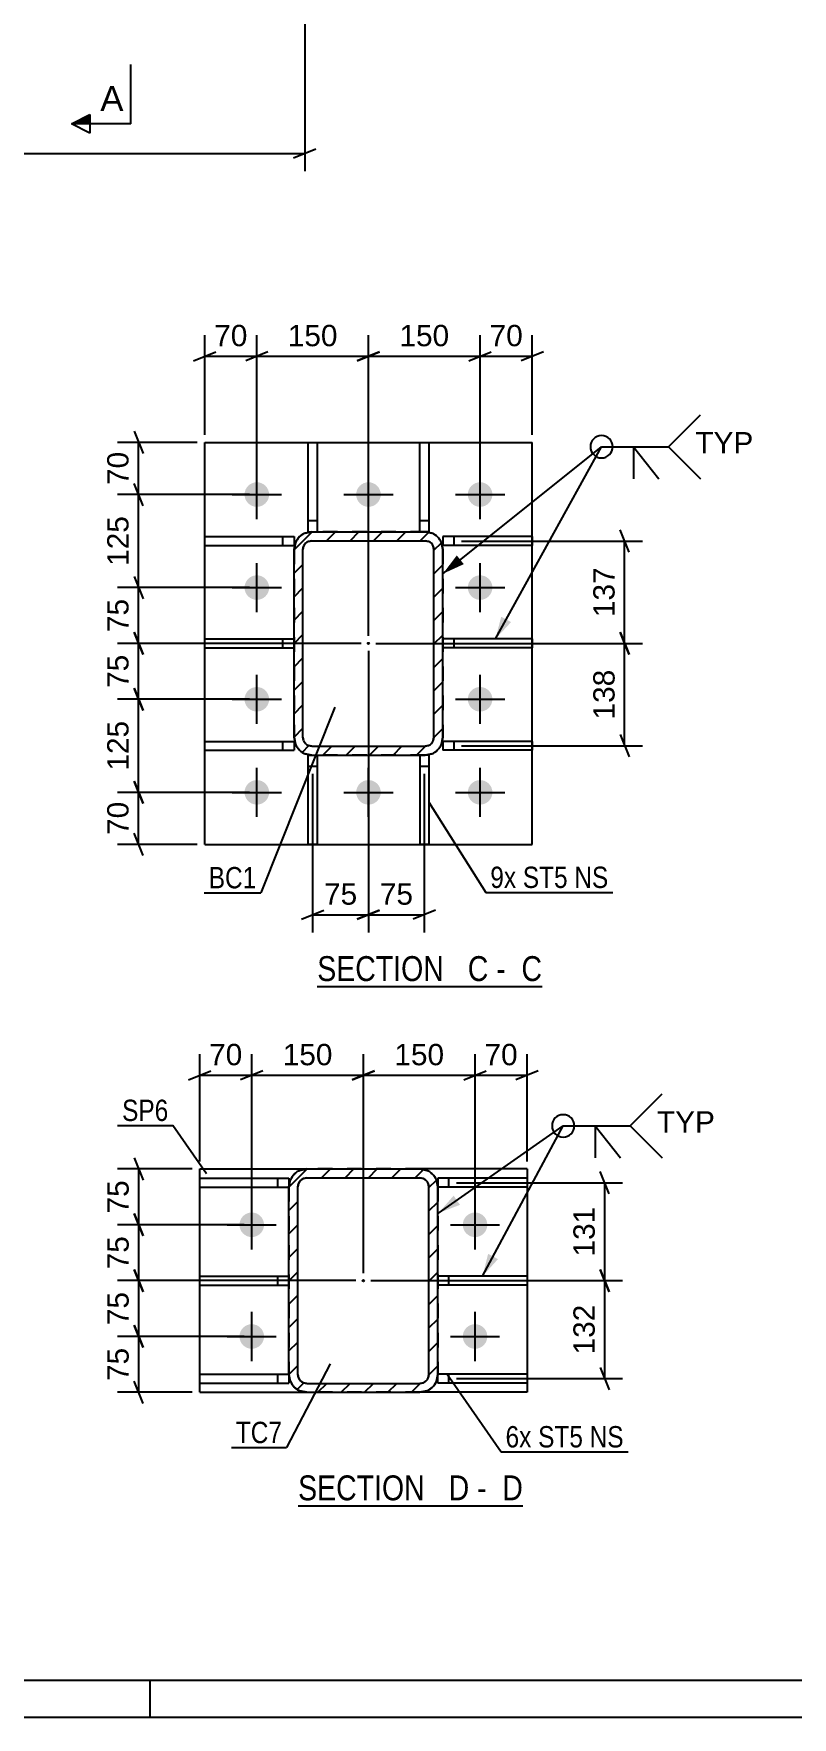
# Model space of a CAD drawing. Header units: millimetres. Extents: x 0 to 841, y 0 to 594.
# Drawn here: x 195.3 to 297.3, y 0 to 226.1 of the extents above; entities that cross this region are included whole.
import ezdxf

# ---------------------------------------------------------------- set-up
doc = ezdxf.new("R2010")
doc.units = ezdxf.units.MM
doc.linetypes.add('DXK_LINE_DOT2', pattern=[3.9198, 1.9599, -1.9599])
doc.linetypes.add('DXK_LINE_DOT3', pattern=[5.9187, 2.979, -0.9799, 0.9799, -0.9799])
doc.styles.add('Arial', font='ARIAL.TTF', dxfattribs={"height": 0.2})
doc.styles.add('Arial Narrow', font='ARIALN.TTF', dxfattribs={"height": 0.2})

# ---------------------------------------------------------------- blocks, each defined once
blk = doc.blocks.new('Unknown-256180323-1134')
at = {"color": 5, "linetype": 'Continuous'}
for p, q in [((5, 5), (836, 5)), ((211, 0), (211, 5)), ((0, 0), (841, 0))]:
    blk.add_line(p, q, dxfattribs=at)
blk = doc.blocks.new('Unknown-256180323-13 - 3462')
at = {"color": 6, "linetype": 'Continuous'}
blk.add_line((233.44, 98.14), (263.65, 98.14), dxfattribs=at)
at = {"color": 0, "linetype": 'Continuous'}
blk.add_wipeout([(251.55, 98.89), (251.55, 102.39), (233.44, 102.39), (233.44, 98.89)], dxfattribs=at)
at = {"color": 7, "linetype": 'Continuous', "style": 'Arial Narrow'}
blk.add_text('SECTION ', height=3.34, dxfattribs=at).set_placement((233.44, 98.89))
at = {"color": 0, "linetype": 'Continuous'}
blk.add_wipeout([(256.44, 98.89), (256.44, 102.39), (252.6, 102.39), (252.6, 98.89)], dxfattribs=at)
at = {"color": 7, "linetype": 'Continuous', "style": 'Arial Narrow'}
blk.add_text(' C', height=3.34, dxfattribs=at).set_placement((252.6, 98.89))
at = {"color": 0, "linetype": 'Continuous'}
blk.add_wipeout([(258.76, 98.89), (258.76, 102.39), (257.49, 102.39), (257.49, 98.89)], dxfattribs=at)
at = {"color": 7, "linetype": 'Continuous', "style": 'Arial Narrow'}
blk.add_text('-', height=3.34, dxfattribs=at).set_placement((257.49, 98.89))
at = {"color": 0, "linetype": 'Continuous'}
blk.add_wipeout([(263.65, 98.89), (263.65, 102.39), (259.81, 102.39), (259.81, 98.89)], dxfattribs=at)
at = {"color": 7, "linetype": 'Continuous', "style": 'Arial Narrow'}
blk.add_text(' C', height=3.34, dxfattribs=at).set_placement((259.81, 98.89))
blk = doc.blocks.new('Unknown-256180323-14 - 3760')
at = {"color": 6, "linetype": 'Continuous'}
blk.add_line((230.87, 28.4), (261.08, 28.4), dxfattribs=at)
at = {"color": 0, "linetype": 'Continuous'}
blk.add_wipeout([(248.98, 29.15), (248.98, 32.65), (230.87, 32.65), (230.87, 29.15)], dxfattribs=at)
at = {"color": 7, "linetype": 'Continuous', "style": 'Arial Narrow'}
blk.add_text('SECTION ', height=3.34, dxfattribs=at).set_placement((230.87, 29.15))
at = {"color": 0, "linetype": 'Continuous'}
blk.add_wipeout([(253.87, 29.15), (253.87, 32.65), (250.03, 32.65), (250.03, 29.15)], dxfattribs=at)
at = {"color": 7, "linetype": 'Continuous', "style": 'Arial Narrow'}
blk.add_text(' D', height=3.34, dxfattribs=at).set_placement((250.03, 29.15))
at = {"color": 0, "linetype": 'Continuous'}
blk.add_wipeout([(256.19, 29.15), (256.19, 32.65), (254.92, 32.65), (254.92, 29.15)], dxfattribs=at)
at = {"color": 7, "linetype": 'Continuous', "style": 'Arial Narrow'}
blk.add_text('-', height=3.34, dxfattribs=at).set_placement((254.92, 29.15))
at = {"color": 0, "linetype": 'Continuous'}
blk.add_wipeout([(261.08, 29.15), (261.08, 32.65), (257.24, 32.65), (257.24, 29.15)], dxfattribs=at)
at = {"color": 7, "linetype": 'Continuous', "style": 'Arial Narrow'}
blk.add_text(' D', height=3.34, dxfattribs=at).set_placement((257.24, 29.15))
blk = doc.blocks.new('Part-256180323-3498 - 3462')
at = {"color": 2, "linetype": 'Continuous'}
for p, q in [((262.32, 144.83), (250.32, 144.83)), ((262.32, 144.83), (262.32, 143.63)), ((262.32, 143.63), (250.32, 143.63))]:
    blk.add_line(p, q, dxfattribs=at)
at = {"color": 7, "linetype": 'DXK_LINE_DOT2'}
for p, q in [((250.32, 144.83), (250.32, 143.63)), ((251.82, 143.63), (251.82, 144.83))]:
    blk.add_line(p, q, dxfattribs=at)
blk = doc.blocks.new('Part-256180323-3513 - 3462')
at = {"color": 2, "linetype": 'Continuous'}
for p, q in [((218.32, 143.63), (218.32, 144.83)), ((218.32, 144.83), (230.32, 144.83)), ((218.32, 143.63), (230.32, 143.63))]:
    blk.add_line(p, q, dxfattribs=at)
at = {"color": 7, "linetype": 'DXK_LINE_DOT2'}
for p, q in [((228.82, 143.63), (228.82, 144.83)), ((230.32, 144.83), (230.32, 143.63))]:
    blk.add_line(p, q, dxfattribs=at)
blk = doc.blocks.new('Bolt-256180323-3604 - 3462')
at = {"linetype": 'Continuous'}
for points in [[(223.67, 164.23, -1), (226.97, 164.23, -1)], [(238.67, 164.23, -1), (241.97, 164.23, -1)], [(253.67, 164.23, -1), (256.97, 164.23, -1)], [(223.67, 151.73, -1), (226.97, 151.73, -1)], [(253.67, 151.73, -1), (256.97, 151.73, -1)], [(223.67, 136.73, -1), (226.97, 136.73, -1)], [(253.67, 136.73, -1), (256.97, 136.73, -1)], [(223.67, 124.23, -1), (226.97, 124.23, -1)], [(238.67, 124.23, -1), (241.97, 124.23, -1)], [(253.67, 124.23, -1), (256.97, 124.23, -1)]]:
    blk.add_hatch(color=1, dxfattribs=at).paths.add_polyline_path(points)
at = {"color": 1, "linetype": 'Continuous'}
for p, q in [((225.32, 160.93), (225.32, 167.53)), ((240.32, 160.93), (240.32, 167.53)), ((255.32, 160.93), (255.32, 167.53)), ((222.02, 164.23), (228.62, 164.23)), ((237.02, 164.23), (243.62, 164.23)), ((252.02, 164.23), (258.62, 164.23)), ((225.32, 148.43), (225.32, 155.03)), ((255.32, 148.43), (255.32, 155.03)), ((222.02, 151.73), (228.62, 151.73)), ((252.02, 151.73), (258.62, 151.73)), ((225.32, 133.43), (225.32, 140.03)), ((255.32, 133.43), (255.32, 140.03)), ((222.02, 136.73), (228.62, 136.73)), ((252.02, 136.73), (258.62, 136.73)), ((225.32, 120.93), (225.32, 127.53)), ((240.32, 120.93), (240.32, 127.53)), ((255.32, 120.93), (255.32, 127.53)), ((222.02, 124.23), (228.62, 124.23)), ((237.02, 124.23), (243.62, 124.23)), ((252.02, 124.23), (258.62, 124.23))]:
    blk.add_line(p, q, dxfattribs=at)
blk = doc.blocks.new('Part-256180323-3493 - 3462')
at = {"color": 2, "linetype": 'Continuous'}
for p, q in [((262.32, 158.58), (250.32, 158.58)), ((250.32, 158.58), (250.32, 157.38)), ((262.32, 158.58), (262.32, 157.38)), ((262.32, 157.38), (250.32, 157.38))]:
    blk.add_line(p, q, dxfattribs=at)
at = {"color": 7, "linetype": 'DXK_LINE_DOT2'}
blk.add_line((251.82, 157.38), (251.82, 158.58), dxfattribs=at)
blk = doc.blocks.new('Part-256180323-3533 - 3462')
at = {"color": 2, "linetype": 'Continuous'}
for p, q in [((247.22, 159.23), (247.22, 171.23)), ((247.22, 171.23), (248.42, 171.23)), ((248.42, 171.23), (248.42, 159.23)), ((248.42, 159.23), (247.92, 159.23))]:
    blk.add_line(p, q, dxfattribs=at)
at = {"color": 7, "linetype": 'DXK_LINE_DOT2'}
for p, q in [((247.22, 160.73), (248.42, 160.73)), ((247.92, 159.23), (247.22, 159.23))]:
    blk.add_line(p, q, dxfattribs=at)
blk = doc.blocks.new('Part-256180323-3469 - 3462')
at = {"linetype": 'Continuous'}
h = blk.add_hatch(dxfattribs=at)
h.set_pattern_fill('', scale=0.7, style=0, pattern_type=0)
h.set_pattern_definition([(45, (250.1374, 157.753), (-1.57154, 1.57154), [])])
h.paths.add_polyline_path([(250.32, 156.83), (250.14, 157.75), (249.62, 158.53), (248.84, 159.05), (247.92, 159.23), (232.72, 159.23), (231.8, 159.05), (231.02, 158.53), (230.5, 157.75), (230.32, 156.83), (230.32, 131.63), (230.5, 130.72), (231.02, 129.94), (231.8, 129.42), (232.72, 129.23), (247.92, 129.23), (248.84, 129.42), (249.62, 129.94), (250.14, 130.72), (250.32, 131.63)])
h.paths.add_polyline_path([(249.03, 131.18), (248.77, 130.79), (248.38, 130.53), (247.92, 130.43), (232.72, 130.43), (232.26, 130.53), (231.87, 130.79), (231.61, 131.18), (231.52, 131.63), (231.52, 156.83), (231.61, 157.29), (231.87, 157.68), (232.26, 157.94), (232.72, 158.03), (247.92, 158.03), (248.38, 157.94), (248.77, 157.68), (249.03, 157.29), (249.12, 156.83), (249.12, 131.63)])
blk.add_hatch(color=246, dxfattribs=at).paths.add_polyline_path([(240.32, 144.13, -1), (240.32, 144.33, -1)])
at = {"color": 7, "linetype": 'DXK_LINE_DOT2'}
for p, q in [((231.8, 159.05), (232.72, 159.23)), ((247.92, 159.23), (232.72, 159.23)), ((247.92, 159.23), (248.84, 159.05)), ((230.32, 156.83), (230.5, 157.75)), ((230.32, 156.83), (230.32, 131.63)), ((231.61, 157.29), (231.52, 156.83)), ((231.52, 131.63), (231.52, 156.83)), ((232.72, 158.03), (232.26, 157.94)), ((232.72, 158.03), (247.92, 158.03)), ((248.38, 157.94), (247.92, 158.03)), ((249.12, 156.83), (249.03, 157.29)), ((249.12, 131.63), (249.12, 156.83)), ((250.14, 157.75), (250.32, 156.83)), ((250.32, 156.83), (250.32, 131.63)), ((230.5, 130.72), (230.32, 131.63)), ((231.52, 131.63), (231.61, 131.18)), ((249.03, 131.18), (249.12, 131.63)), ((250.32, 131.63), (250.14, 130.72)), ((232.72, 129.23), (231.8, 129.42)), ((232.26, 130.53), (232.72, 130.43)), ((232.72, 130.43), (247.92, 130.43)), ((247.92, 129.23), (232.72, 129.23)), ((247.92, 130.43), (248.38, 130.53)), ((248.84, 129.42), (247.92, 129.23))]:
    blk.add_line(p, q, dxfattribs=at)
at = {"color": 2, "linetype": 'Continuous'}
for p, q in [((232.72, 159.23), (231.8, 159.05)), ((232.72, 159.23), (247.92, 159.23)), ((248.84, 159.05), (247.92, 159.23)), ((230.5, 157.75), (230.32, 156.83)), ((230.32, 131.63), (230.32, 156.83)), ((231.52, 156.83), (231.61, 157.29)), ((231.52, 131.63), (231.52, 156.83)), ((232.26, 157.94), (232.72, 158.03)), ((232.72, 158.03), (247.92, 158.03)), ((247.92, 158.03), (248.38, 157.94)), ((249.03, 157.29), (249.12, 156.83)), ((249.12, 131.63), (249.12, 156.83)), ((250.32, 156.83), (250.14, 157.75)), ((250.32, 131.63), (250.32, 156.83)), ((230.32, 131.63), (230.5, 130.72)), ((231.61, 131.18), (231.52, 131.63)), ((249.12, 131.63), (249.03, 131.18)), ((250.14, 130.72), (250.32, 131.63)), ((231.8, 129.42), (232.72, 129.23)), ((232.72, 130.43), (232.26, 130.53)), ((232.72, 130.43), (247.92, 130.43)), ((232.72, 129.23), (247.92, 129.23)), ((248.38, 130.53), (247.92, 130.43)), ((247.92, 129.23), (248.84, 129.42))]:
    blk.add_line(p, q, dxfattribs=at)
at = {"color": 7, "linetype": 'DXK_LINE_DOT3'}
blk.add_line((240.32, 144.23), (240.32, 144.23), dxfattribs=at)
at = {"color": 246, "linetype": 'DXK_LINE_DOT2'}
blk.add_line((240.32, 144.23), (240.32, 144.23), dxfattribs=at)
at = {"color": 246, "linetype": 'Continuous'}
blk.add_circle((240.32, 144.23), 0.1, dxfattribs=at)
at = {"color": 7, "linetype": 'DXK_LINE_DOT2'}
for centre, radius, start, end in [((232.72, 156.83), 2.4, 112.5, 157.5), ((247.92, 156.83), 2.4, 22.5, 67.5), ((232.72, 156.83), 1.2, 112.5, 157.5), ((247.92, 156.83), 1.2, 22.5, 67.5), ((232.72, 131.63), 1.2, 202.5, 247.5), ((247.92, 131.63), 1.2, 292.5, 337.5), ((232.72, 131.63), 2.4, 202.5, 247.5), ((247.92, 131.63), 2.4, 292.5, 337.5)]:
    blk.add_arc(centre, radius, start, end, dxfattribs=at)
at = {"color": 2, "linetype": 'Continuous'}
for centre, radius, start, end in [((232.72, 156.83), 2.4, 112.5, 157.5), ((247.92, 156.83), 2.4, 22.5, 67.5), ((232.72, 156.83), 1.2, 112.5, 157.5), ((247.92, 156.83), 1.2, 22.5, 67.5), ((232.72, 131.63), 1.2, 202.5, 247.5), ((247.92, 131.63), 1.2, 292.5, 337.5), ((232.72, 131.63), 2.4, 202.5, 247.5), ((247.92, 131.63), 2.4, 292.5, 337.5)]:
    blk.add_arc(centre, radius, start, end, dxfattribs=at)
blk = doc.blocks.new('Part-256180323-3478 - 3462')
at = {"color": 2, "linetype": 'Continuous'}
for p, q in [((218.32, 117.23), (218.32, 171.23)), ((218.32, 171.23), (262.32, 171.23)), ((262.32, 117.23), (262.32, 171.23)), ((218.32, 117.23), (262.32, 117.23))]:
    blk.add_line(p, q, dxfattribs=at)
blk = doc.blocks.new('Part-256180323-3503 - 3462')
at = {"color": 2, "linetype": 'Continuous'}
for p, q in [((218.32, 157.38), (218.32, 158.58)), ((218.32, 158.58), (230.32, 158.58)), ((230.32, 158.58), (230.32, 157.38)), ((218.32, 157.38), (230.32, 157.38))]:
    blk.add_line(p, q, dxfattribs=at)
at = {"color": 7, "linetype": 'DXK_LINE_DOT2'}
blk.add_line((228.82, 157.38), (228.82, 158.58), dxfattribs=at)
blk = doc.blocks.new('Part-256180323-3508 - 3462')
at = {"color": 2, "linetype": 'Continuous'}
for p, q in [((218.32, 129.88), (218.32, 131.08)), ((218.32, 131.08), (230.32, 131.08)), ((218.32, 129.88), (230.32, 129.88)), ((230.32, 131.08), (230.32, 129.88))]:
    blk.add_line(p, q, dxfattribs=at)
at = {"color": 7, "linetype": 'DXK_LINE_DOT2'}
blk.add_line((228.82, 129.88), (228.82, 131.08), dxfattribs=at)
blk = doc.blocks.new('Part-256180323-3518 - 3462')
at = {"color": 2, "linetype": 'Continuous'}
for p, q in [((232.22, 117.23), (232.22, 129.23)), ((232.22, 129.23), (232.72, 129.23)), ((233.42, 129.23), (233.42, 117.23)), ((233.42, 117.23), (232.22, 117.23))]:
    blk.add_line(p, q, dxfattribs=at)
at = {"color": 7, "linetype": 'DXK_LINE_DOT2'}
for p, q in [((232.72, 129.23), (233.42, 129.23)), ((232.22, 127.73), (233.42, 127.73))]:
    blk.add_line(p, q, dxfattribs=at)
blk = doc.blocks.new('Part-256180323-3523 - 3462')
at = {"color": 2, "linetype": 'Continuous'}
for p, q in [((247.22, 129.23), (247.22, 117.23)), ((248.42, 129.23), (247.92, 129.23)), ((248.42, 129.23), (248.42, 117.23)), ((248.42, 117.23), (247.22, 117.23))]:
    blk.add_line(p, q, dxfattribs=at)
at = {"color": 7, "linetype": 'DXK_LINE_DOT2'}
for p, q in [((247.92, 129.23), (247.22, 129.23)), ((247.22, 127.73), (248.42, 127.73))]:
    blk.add_line(p, q, dxfattribs=at)
blk = doc.blocks.new('Part-256180323-3528 - 3462')
at = {"color": 2, "linetype": 'Continuous'}
for p, q in [((232.22, 159.23), (232.22, 171.23)), ((232.22, 171.23), (233.42, 171.23)), ((233.42, 171.23), (233.42, 159.23)), ((232.22, 159.23), (232.72, 159.23))]:
    blk.add_line(p, q, dxfattribs=at)
at = {"color": 7, "linetype": 'DXK_LINE_DOT2'}
for p, q in [((232.22, 160.73), (233.42, 160.73)), ((232.72, 159.23), (233.42, 159.23))]:
    blk.add_line(p, q, dxfattribs=at)
blk = doc.blocks.new('Part-256180323-3599 - 3462')
at = {"color": 2, "linetype": 'Continuous'}
for p, q in [((262.32, 131.08), (250.32, 131.08)), ((250.32, 131.08), (250.32, 129.88)), ((262.32, 129.88), (250.32, 129.88)), ((262.32, 131.08), (262.32, 129.88))]:
    blk.add_line(p, q, dxfattribs=at)
at = {"color": 7, "linetype": 'DXK_LINE_DOT2'}
blk.add_line((251.82, 129.88), (251.82, 131.08), dxfattribs=at)
blk = doc.blocks.new('Part-256180323-3794 - 3760')
at = {"color": 2, "linetype": 'Continuous'}
for p, q in [((217.64, 58.05), (217.64, 59.25)), ((217.64, 59.25), (229.64, 59.25)), ((217.64, 58.05), (229.64, 58.05))]:
    blk.add_line(p, q, dxfattribs=at)
at = {"color": 7, "linetype": 'DXK_LINE_DOT2'}
for p, q in [((228.14, 58.05), (228.14, 59.25)), ((229.64, 59.25), (229.64, 58.05))]:
    blk.add_line(p, q, dxfattribs=at)
blk = doc.blocks.new('Part-256180323-3804 - 3760')
at = {"color": 2, "linetype": 'Continuous'}
for p, q in [((261.64, 72.4), (249.64, 72.4)), ((249.64, 72.4), (249.64, 71.25)), ((261.64, 72.4), (261.64, 71.2)), ((261.64, 71.2), (249.64, 71.2))]:
    blk.add_line(p, q, dxfattribs=at)
at = {"color": 7, "linetype": 'DXK_LINE_DOT2'}
for p, q in [((251.14, 71.2), (251.14, 72.4)), ((249.64, 71.25), (249.64, 71.2))]:
    blk.add_line(p, q, dxfattribs=at)
blk = doc.blocks.new('Part-256180323-3809 - 3760')
at = {"color": 2, "linetype": 'Continuous'}
for p, q in [((261.64, 59.25), (249.64, 59.25)), ((261.64, 59.25), (261.64, 58.05)), ((261.64, 58.05), (249.64, 58.05))]:
    blk.add_line(p, q, dxfattribs=at)
at = {"color": 7, "linetype": 'DXK_LINE_DOT2'}
for p, q in [((249.64, 59.25), (249.64, 58.05)), ((251.14, 58.05), (251.14, 59.25))]:
    blk.add_line(p, q, dxfattribs=at)
blk = doc.blocks.new('Part-256180323-3830 - 3760')
at = {"linetype": 'Continuous'}
h = blk.add_hatch(dxfattribs=at)
h.set_pattern_fill('', scale=0.7, style=0, pattern_type=0)
h.set_pattern_definition([(45, (249.455, 72.166), (-1.57154, 1.57154), [])])
h.paths.add_polyline_path([(249.64, 71.25), (249.45, 72.17), (248.93, 72.94), (248.16, 73.46), (247.24, 73.65), (232.04, 73.65), (231.12, 73.46), (230.34, 72.94), (229.82, 72.17), (229.64, 71.25), (229.64, 46.05), (229.82, 45.13), (230.34, 44.35), (231.12, 43.83), (232.04, 43.65), (247.24, 43.65), (248.16, 43.83), (248.93, 44.35), (249.45, 45.13), (249.64, 46.05)])
h.paths.add_polyline_path([(248.35, 45.59), (248.09, 45.2), (247.7, 44.94), (247.24, 44.85), (232.04, 44.85), (231.58, 44.94), (231.19, 45.2), (230.93, 45.59), (230.84, 46.05), (230.84, 71.25), (230.93, 71.71), (231.19, 72.1), (231.58, 72.36), (232.04, 72.45), (247.24, 72.45), (247.7, 72.36), (248.09, 72.1), (248.35, 71.71), (248.44, 71.25), (248.44, 46.05)])
blk.add_hatch(color=246, dxfattribs=at).paths.add_polyline_path([(239.64, 58.55, -1), (239.64, 58.75, -1)])
at = {"color": 7, "linetype": 'DXK_LINE_DOT2'}
for p, q in [((231.12, 73.46), (232.04, 73.65)), ((232.04, 72.45), (231.58, 72.36)), ((232.04, 73.65), (247.24, 73.65)), ((232.04, 72.45), (247.24, 72.45)), ((247.24, 73.65), (248.16, 73.46)), ((247.7, 72.36), (247.24, 72.45)), ((229.64, 71.25), (229.82, 72.17)), ((229.64, 71.25), (229.64, 46.05)), ((230.93, 71.71), (230.84, 71.25)), ((230.84, 46.05), (230.84, 71.25)), ((248.44, 71.25), (248.35, 71.71)), ((248.44, 46.05), (248.44, 71.25)), ((249.45, 72.17), (249.64, 71.25)), ((249.64, 71.25), (249.64, 46.05)), ((229.82, 45.13), (229.64, 46.05)), ((230.84, 46.05), (230.93, 45.59)), ((248.35, 45.59), (248.44, 46.05)), ((249.64, 46.05), (249.45, 45.13)), ((232.04, 43.65), (231.12, 43.83)), ((231.58, 44.94), (232.04, 44.85)), ((232.04, 44.85), (247.24, 44.85)), ((232.04, 43.65), (247.24, 43.65)), ((247.24, 44.85), (247.7, 44.94)), ((248.16, 43.83), (247.24, 43.65))]:
    blk.add_line(p, q, dxfattribs=at)
at = {"color": 2, "linetype": 'Continuous'}
for p, q in [((232.04, 73.65), (231.12, 73.46)), ((231.58, 72.36), (232.04, 72.45)), ((232.04, 73.65), (247.24, 73.65)), ((232.04, 72.45), (247.24, 72.45)), ((248.16, 73.46), (247.24, 73.65)), ((247.24, 72.45), (247.7, 72.36)), ((229.82, 72.17), (229.64, 71.25)), ((229.64, 46.05), (229.64, 71.25)), ((230.84, 71.25), (230.93, 71.71)), ((230.84, 46.05), (230.84, 71.25)), ((248.35, 71.71), (248.44, 71.25)), ((248.44, 46.05), (248.44, 71.25)), ((249.64, 71.25), (249.45, 72.17)), ((249.64, 46.05), (249.64, 71.25)), ((229.64, 46.05), (229.82, 45.13)), ((230.93, 45.59), (230.84, 46.05)), ((248.44, 46.05), (248.35, 45.59)), ((249.45, 45.13), (249.64, 46.05)), ((231.12, 43.83), (232.04, 43.65)), ((232.04, 44.85), (231.58, 44.94)), ((232.04, 44.85), (247.24, 44.85)), ((232.04, 43.65), (247.24, 43.65)), ((247.7, 44.94), (247.24, 44.85)), ((247.24, 43.65), (248.16, 43.83))]:
    blk.add_line(p, q, dxfattribs=at)
at = {"color": 246, "linetype": 'DXK_LINE_DOT2'}
blk.add_line((239.64, 58.65), (239.64, 58.65), dxfattribs=at)
at = {"color": 246, "linetype": 'Continuous'}
blk.add_circle((239.64, 58.65), 0.1, dxfattribs=at)
at = {"color": 7, "linetype": 'DXK_LINE_DOT2'}
for centre, radius, start, end in [((232.04, 71.25), 2.4, 112.5, 157.5), ((247.24, 71.25), 2.4, 22.5, 67.5), ((232.04, 71.25), 1.2, 112.5, 157.5), ((247.24, 71.25), 1.2, 22.5, 67.5), ((232.04, 46.05), 1.2, 202.5, 247.5), ((247.24, 46.05), 1.2, 292.5, 337.5), ((232.04, 46.05), 2.4, 202.5, 247.5), ((247.24, 46.05), 2.4, 292.5, 337.5)]:
    blk.add_arc(centre, radius, start, end, dxfattribs=at)
at = {"color": 2, "linetype": 'Continuous'}
for centre, radius, start, end in [((232.04, 71.25), 2.4, 112.5, 157.5), ((247.24, 71.25), 2.4, 22.5, 67.5), ((232.04, 71.25), 1.2, 112.5, 157.5), ((247.24, 71.25), 1.2, 22.5, 67.5), ((232.04, 46.05), 1.2, 202.5, 247.5), ((247.24, 46.05), 1.2, 292.5, 337.5), ((232.04, 46.05), 2.4, 202.5, 247.5), ((247.24, 46.05), 2.4, 292.5, 337.5)]:
    blk.add_arc(centre, radius, start, end, dxfattribs=at)
blk = doc.blocks.new('Part-256180323-3814 - 3760')
at = {"color": 2, "linetype": 'Continuous'}
for p, q in [((217.64, 71.2), (217.64, 72.4)), ((217.64, 72.4), (229.64, 72.4)), ((229.64, 72.4), (229.64, 71.25)), ((217.64, 71.2), (229.64, 71.2))]:
    blk.add_line(p, q, dxfattribs=at)
at = {"color": 7, "linetype": 'DXK_LINE_DOT2'}
for p, q in [((228.14, 71.2), (228.14, 72.4)), ((229.64, 71.25), (229.64, 71.2))]:
    blk.add_line(p, q, dxfattribs=at)
blk = doc.blocks.new('Part-256180323-3819 - 3760')
at = {"color": 2, "linetype": 'Continuous'}
for p, q in [((217.64, 44.9), (217.64, 46.1)), ((217.64, 46.1), (229.64, 46.1)), ((229.64, 46.05), (229.64, 44.9)), ((217.64, 44.9), (229.64, 44.9))]:
    blk.add_line(p, q, dxfattribs=at)
at = {"color": 7, "linetype": 'DXK_LINE_DOT2'}
for p, q in [((228.14, 44.9), (228.14, 46.1)), ((229.64, 46.05), (229.64, 46.1)), ((229.64, 46.1), (229.64, 46.05))]:
    blk.add_line(p, q, dxfattribs=at)
blk = doc.blocks.new('Part-256180323-3842 - 3760')
at = {"color": 2, "linetype": 'Continuous'}
for p, q in [((217.64, 43.65), (217.64, 73.65)), ((217.64, 73.65), (232.04, 73.65)), ((261.64, 73.65), (247.24, 73.65)), ((261.64, 73.65), (261.64, 43.65)), ((217.64, 43.65), (232.04, 43.65)), ((261.64, 43.65), (247.24, 43.65))]:
    blk.add_line(p, q, dxfattribs=at)
at = {"color": 7, "linetype": 'DXK_LINE_DOT2'}
for p, q in [((247.24, 73.65), (232.04, 73.65)), ((247.24, 43.65), (232.04, 43.65))]:
    blk.add_line(p, q, dxfattribs=at)
blk = doc.blocks.new('Bolt-256180323-3862 - 3760')
at = {"linetype": 'Continuous'}
for points in [[(222.99, 66.15, -1), (226.29, 66.15, -1)], [(252.99, 66.15, -1), (256.29, 66.15, -1)], [(222.99, 51.15, -1), (226.29, 51.15, -1)], [(252.99, 51.15, -1), (256.29, 51.15, -1)]]:
    blk.add_hatch(color=1, dxfattribs=at).paths.add_polyline_path(points)
at = {"color": 1, "linetype": 'Continuous'}
for p, q in [((224.64, 62.85), (224.64, 69.45)), ((254.64, 62.85), (254.64, 69.45)), ((221.34, 66.15), (227.94, 66.15)), ((251.34, 66.15), (257.94, 66.15)), ((224.64, 47.85), (224.64, 54.45)), ((254.64, 47.85), (254.64, 54.45)), ((221.34, 51.15), (227.94, 51.15)), ((251.34, 51.15), (257.94, 51.15))]:
    blk.add_line(p, q, dxfattribs=at)
blk = doc.blocks.new('Part-256180323-3881 - 3760')
at = {"color": 2, "linetype": 'Continuous'}
for p, q in [((261.64, 46.1), (249.64, 46.1)), ((249.64, 44.9), (249.64, 46.05)), ((261.64, 46.1), (261.64, 44.9)), ((261.64, 44.9), (249.64, 44.9))]:
    blk.add_line(p, q, dxfattribs=at)
at = {"color": 7, "linetype": 'DXK_LINE_DOT2'}
for p, q in [((249.64, 46.05), (249.64, 46.1)), ((249.64, 46.1), (249.64, 46.05)), ((251.14, 44.9), (251.14, 46.1))]:
    blk.add_line(p, q, dxfattribs=at)
blk = doc.blocks.new('StraightDimension-256180323-3010 - 2658')
at = {"color": 7, "linetype": 'Continuous'}
for p, q in [((58.35, 308.27), (58.35, 207.64)), ((231.75, 308.2), (231.75, 207.64)), ((59.85, 210.64), (56.85, 209.44)), ((230.25, 209.44), (233.25, 210.64)), ((58.35, 210.04), (231.75, 210.04))]:
    blk.add_line(p, q, dxfattribs=at)
at = {"color": 0}
blk.add_wipeout([(149.3, 210.79), (149.3, 214.99), (140.79, 214.99), (140.79, 210.79)], dxfattribs=at)
at = {"color": 3, "style": 'Arial Narrow'}
blk.add_text('2601', height=2.863, dxfattribs=at).set_placement((141.39, 211.39))
blk = doc.blocks.new('StraightDimension-256180323-6740 - 3462')
at = {"color": 7, "linetype": 'Continuous'}
for p, q in [((210.03, 162.73), (208.83, 165.73)), ((224.32, 164.23), (206.58, 164.23)), ((209.43, 151.73), (209.43, 164.23)), ((224.32, 151.73), (206.58, 151.73)), ((208.83, 153.23), (210.03, 150.23))]:
    blk.add_line(p, q, dxfattribs=at)
at = {"color": 0}
blk.add_wipeout([(208.68, 161.92), (204.48, 161.92), (204.48, 154.05), (208.68, 154.05)], dxfattribs=at)
at = {"color": 3, "style": 'Arial'}
blk.add_text('125', height=2.865, rotation=90.0002, dxfattribs=at).set_placement((208.08, 154.65))
blk = doc.blocks.new('StraightDimension-256180323-6742 - 3462')
at = {"color": 7, "linetype": 'Continuous'}
for p, q in [((208.83, 145.73), (210.03, 142.73)), ((239.32, 144.23), (206.58, 144.23)), ((209.43, 136.73), (209.43, 144.23)), ((210.03, 135.23), (208.83, 138.23)), ((224.32, 136.73), (206.58, 136.73))]:
    blk.add_line(p, q, dxfattribs=at)
at = {"color": 0}
blk.add_wipeout([(208.68, 143.31), (204.48, 143.31), (204.48, 137.66), (208.68, 137.66)], dxfattribs=at)
at = {"color": 3, "style": 'Arial'}
blk.add_text('75', height=2.865, rotation=90.0002, dxfattribs=at).set_placement((208.08, 138.26))
blk = doc.blocks.new('StraightDimension-256180323-6743 - 3462')
at = {"color": 7, "linetype": 'Continuous'}
for p, q in [((208.83, 138.23), (210.03, 135.23)), ((224.32, 136.73), (206.58, 136.73)), ((209.43, 124.23), (209.43, 136.73)), ((210.03, 122.73), (208.83, 125.73)), ((224.32, 124.23), (206.58, 124.23))]:
    blk.add_line(p, q, dxfattribs=at)
at = {"color": 0}
blk.add_wipeout([(208.68, 134.42), (204.48, 134.42), (204.48, 126.55), (208.68, 126.55)], dxfattribs=at)
at = {"color": 3, "style": 'Arial'}
blk.add_text('125', height=2.865, rotation=90.0002, dxfattribs=at).set_placement((208.08, 127.15))
blk = doc.blocks.new('StraightDimension-256180323-9809 - 3462')
at = {"color": 7, "linetype": 'Continuous'}
for p, q in [((275.34, 156.48), (274.14, 159.48)), ((252.82, 157.98), (277.14, 157.98)), ((274.74, 144.23), (274.74, 157.98)), ((274.14, 145.73), (275.34, 142.73)), ((241.32, 144.23), (277.14, 144.23))]:
    blk.add_line(p, q, dxfattribs=at)
at = {"color": 0}
blk.add_wipeout([(273.99, 155.05), (269.79, 155.05), (269.79, 147.17), (273.99, 147.17)], dxfattribs=at)
at = {"color": 3, "style": 'Arial'}
blk.add_text('137', height=2.865, rotation=90.0002, dxfattribs=at).set_placement((273.39, 147.77))
blk = doc.blocks.new('StraightDimension-256180323-6739 - 3462')
at = {"color": 7, "linetype": 'Continuous'}
for p, q in [((208.83, 172.73), (210.03, 169.73)), ((217.32, 171.23), (206.58, 171.23)), ((209.43, 164.23), (209.43, 171.23)), ((210.03, 162.73), (208.83, 165.73)), ((224.32, 164.23), (206.58, 164.23))]:
    blk.add_line(p, q, dxfattribs=at)
at = {"color": 0}
blk.add_wipeout([(208.68, 170.56), (204.48, 170.56), (204.48, 164.91), (208.68, 164.91)], dxfattribs=at)
at = {"color": 3, "style": 'Arial'}
blk.add_text('70', height=2.865, rotation=90.0002, dxfattribs=at).set_placement((208.08, 165.51))
blk = doc.blocks.new('StraightDimension-256180323-3625 - 3462')
at = {"color": 7, "linetype": 'Continuous'}
for p, q in [((225.32, 165.23), (225.32, 185.65)), ((240.32, 145.23), (240.32, 185.65)), ((226.82, 183.4), (223.82, 182.2)), ((238.82, 182.2), (241.82, 183.4)), ((225.32, 182.8), (240.32, 182.8))]:
    blk.add_line(p, q, dxfattribs=at)
at = {"color": 0}
blk.add_wipeout([(236.76, 183.55), (236.76, 187.75), (228.88, 187.75), (228.88, 183.55)], dxfattribs=at)
at = {"color": 3, "style": 'Arial'}
blk.add_text('150', height=2.865, dxfattribs=at).set_placement((229.48, 184.15))
blk = doc.blocks.new('StraightDimension-256180323-3615 - 3462')
at = {"color": 7, "linetype": 'Continuous'}
for p, q in [((218.32, 172.23), (218.32, 185.65)), ((225.32, 165.23), (225.32, 185.65)), ((216.82, 182.2), (219.82, 183.4)), ((226.82, 183.4), (223.82, 182.2)), ((218.32, 182.8), (225.32, 182.8))]:
    blk.add_line(p, q, dxfattribs=at)
at = {"color": 0}
blk.add_wipeout([(224.64, 183.55), (224.64, 187.75), (219, 187.75), (219, 183.55)], dxfattribs=at)
at = {"color": 3, "style": 'Arial'}
blk.add_text('70', height=2.865, dxfattribs=at).set_placement((219.6, 184.15))
blk = doc.blocks.new('StraightDimension-256180323-3634 - 3462')
at = {"color": 7, "linetype": 'Continuous'}
for p, q in [((240.32, 145.23), (240.32, 185.65)), ((255.32, 165.23), (255.32, 185.65)), ((241.82, 183.4), (238.82, 182.2)), ((253.82, 182.2), (256.82, 183.4)), ((240.32, 182.8), (255.32, 182.8))]:
    blk.add_line(p, q, dxfattribs=at)
at = {"color": 0}
blk.add_wipeout([(251.76, 183.55), (251.76, 187.75), (243.88, 187.75), (243.88, 183.55)], dxfattribs=at)
at = {"color": 3, "style": 'Arial'}
blk.add_text('150', height=2.865, dxfattribs=at).set_placement((244.48, 184.15))
blk = doc.blocks.new('StraightDimension-256180323-3643 - 3462')
at = {"color": 7, "linetype": 'Continuous'}
for p, q in [((255.32, 165.23), (255.32, 185.65)), ((262.32, 172.23), (262.32, 185.65)), ((253.82, 182.2), (256.82, 183.4)), ((263.82, 183.4), (260.82, 182.2)), ((255.32, 182.8), (262.32, 182.8))]:
    blk.add_line(p, q, dxfattribs=at)
at = {"color": 0}
blk.add_wipeout([(261.64, 183.55), (261.64, 187.75), (256, 187.75), (256, 183.55)], dxfattribs=at)
at = {"color": 3, "style": 'Arial'}
blk.add_text('70', height=2.865, dxfattribs=at).set_placement((256.6, 184.15))
blk = doc.blocks.new('StraightDimension-256180323-3654 - 3462')
at = {"color": 7, "linetype": 'Continuous'}
for p, q in [((240.32, 143.23), (240.32, 105.39)), ((232.82, 126.73), (232.82, 105.39)), ((231.32, 107.19), (234.32, 108.39)), ((232.82, 107.79), (240.32, 107.79)), ((241.82, 108.39), (238.82, 107.19))]:
    blk.add_line(p, q, dxfattribs=at)
at = {"color": 0}
blk.add_wipeout([(239.39, 108.54), (239.39, 112.74), (233.75, 112.74), (233.75, 108.54)], dxfattribs=at)
at = {"color": 3, "style": 'Arial'}
blk.add_text('75', height=2.865, dxfattribs=at).set_placement((234.35, 109.14))
blk = doc.blocks.new('StraightDimension-256180323-3660 - 3462')
at = {"color": 7, "linetype": 'Continuous'}
for p, q in [((240.32, 143.23), (240.32, 105.39)), ((247.82, 126.73), (247.82, 105.39)), ((238.82, 107.19), (241.82, 108.39)), ((240.32, 107.79), (247.82, 107.79)), ((249.32, 108.39), (246.32, 107.19))]:
    blk.add_line(p, q, dxfattribs=at)
at = {"color": 0}
blk.add_wipeout([(246.89, 108.54), (246.89, 112.74), (241.25, 112.74), (241.25, 108.54)], dxfattribs=at)
at = {"color": 3, "style": 'Arial'}
blk.add_text('75', height=2.865, dxfattribs=at).set_placement((241.85, 109.14))
blk = doc.blocks.new('StraightDimension-256180323-6741 - 3462')
at = {"color": 7, "linetype": 'Continuous'}
for p, q in [((224.32, 151.73), (206.58, 151.73)), ((208.83, 153.23), (210.03, 150.23)), ((209.43, 144.23), (209.43, 151.73)), ((210.03, 142.73), (208.83, 145.73)), ((239.32, 144.23), (206.58, 144.23))]:
    blk.add_line(p, q, dxfattribs=at)
at = {"color": 0}
blk.add_wipeout([(208.68, 150.81), (204.48, 150.81), (204.48, 145.16), (208.68, 145.16)], dxfattribs=at)
at = {"color": 3, "style": 'Arial'}
blk.add_text('75', height=2.865, rotation=90.0002, dxfattribs=at).set_placement((208.08, 145.76))
blk = doc.blocks.new('StraightDimension-256180323-6744 - 3462')
at = {"color": 7, "linetype": 'Continuous'}
for p, q in [((208.83, 125.73), (210.03, 122.73)), ((224.32, 124.23), (206.58, 124.23)), ((209.43, 117.23), (209.43, 124.23)), ((210.03, 115.73), (208.83, 118.73)), ((217.32, 117.23), (206.58, 117.23))]:
    blk.add_line(p, q, dxfattribs=at)
at = {"color": 0}
blk.add_wipeout([(208.68, 123.56), (204.48, 123.56), (204.48, 117.91), (208.68, 117.91)], dxfattribs=at)
at = {"color": 3, "style": 'Arial'}
blk.add_text('70', height=2.865, rotation=90.0002, dxfattribs=at).set_placement((208.08, 118.51))
blk = doc.blocks.new('StraightDimension-256180323-9810 - 3462')
at = {"color": 7, "linetype": 'Continuous'}
for p, q in [((275.34, 142.73), (274.14, 145.73)), ((241.32, 144.23), (277.14, 144.23)), ((274.74, 130.48), (274.74, 144.23)), ((274.14, 131.98), (275.34, 128.98)), ((252.82, 130.48), (277.14, 130.48))]:
    blk.add_line(p, q, dxfattribs=at)
at = {"color": 0}
blk.add_wipeout([(273.99, 141.3), (269.79, 141.3), (269.79, 133.42), (273.99, 133.42)], dxfattribs=at)
at = {"color": 3, "style": 'Arial'}
blk.add_text('138', height=2.865, rotation=90.0002, dxfattribs=at).set_placement((273.39, 134.02))
blk = doc.blocks.new('StraightDimension-256180323-9962 - 3760')
at = {"color": 7, "linetype": 'Continuous'}
for p, q in [((223.64, 66.15), (206.6, 66.15)), ((208.85, 67.65), (210.05, 64.65)), ((209.45, 58.65), (209.45, 66.15)), ((210.05, 57.15), (208.85, 60.15)), ((238.64, 58.65), (206.6, 58.65))]:
    blk.add_line(p, q, dxfattribs=at)
at = {"color": 0}
blk.add_wipeout([(208.7, 65.22), (204.5, 65.22), (204.5, 59.57), (208.7, 59.57)], dxfattribs=at)
at = {"color": 3, "style": 'Arial'}
blk.add_text('75', height=2.865, rotation=90.0002, dxfattribs=at).set_placement((208.1, 60.17))
blk = doc.blocks.new('StraightDimension-256180323-9898 - 3760')
at = {"color": 7, "linetype": 'Continuous'}
for p, q in [((254.64, 67.15), (254.64, 89.08)), ((261.64, 74.65), (261.64, 89.08)), ((253.14, 85.63), (256.14, 86.83)), ((254.64, 86.23), (261.64, 86.23)), ((263.14, 86.83), (260.14, 85.63))]:
    blk.add_line(p, q, dxfattribs=at)
at = {"color": 0}
blk.add_wipeout([(260.96, 86.98), (260.96, 91.18), (255.31, 91.18), (255.31, 86.98)], dxfattribs=at)
at = {"color": 3, "style": 'Arial'}
blk.add_text('70', height=2.865, dxfattribs=at).set_placement((255.91, 87.58))
blk = doc.blocks.new('StraightDimension-256180323-9961 - 3760')
at = {"color": 7, "linetype": 'Continuous'}
for p, q in [((208.85, 75.15), (210.05, 72.15)), ((216.64, 73.65), (206.6, 73.65)), ((209.45, 66.15), (209.45, 73.65)), ((223.64, 66.15), (206.6, 66.15)), ((210.05, 64.65), (208.85, 67.65))]:
    blk.add_line(p, q, dxfattribs=at)
at = {"color": 0}
blk.add_wipeout([(208.7, 72.72), (204.5, 72.72), (204.5, 67.07), (208.7, 67.07)], dxfattribs=at)
at = {"color": 3, "style": 'Arial'}
blk.add_text('75', height=2.865, rotation=90.0002, dxfattribs=at).set_placement((208.1, 67.67))
blk = doc.blocks.new('StraightDimension-256180323-9843 - 3760')
at = {"color": 7, "linetype": 'Continuous'}
for p, q in [((272.67, 57.15), (271.47, 60.15)), ((240.64, 58.65), (274.47, 58.65)), ((272.07, 45.5), (272.07, 58.65)), ((252.14, 45.5), (274.47, 45.5)), ((271.47, 47), (272.67, 44))]:
    blk.add_line(p, q, dxfattribs=at)
at = {"color": 0}
blk.add_wipeout([(271.32, 56.01), (267.12, 56.01), (267.12, 48.14), (271.32, 48.14)], dxfattribs=at)
at = {"color": 3, "style": 'Arial'}
blk.add_text('132', height=2.865, rotation=90.0002, dxfattribs=at).set_placement((270.72, 48.74))
blk = doc.blocks.new('StraightDimension-256180323-9842 - 3760')
at = {"color": 7, "linetype": 'Continuous'}
for p, q in [((272.67, 70.3), (271.47, 73.3)), ((252.14, 71.8), (274.47, 71.8)), ((272.07, 58.65), (272.07, 71.8)), ((271.47, 60.15), (272.67, 57.15)), ((240.64, 58.65), (274.47, 58.65))]:
    blk.add_line(p, q, dxfattribs=at)
at = {"color": 0}
blk.add_wipeout([(271.32, 69.16), (267.12, 69.16), (267.12, 61.29), (271.32, 61.29)], dxfattribs=at)
at = {"color": 3, "style": 'Arial'}
blk.add_text('131', height=2.865, rotation=90.0002, dxfattribs=at).set_placement((270.72, 61.89))
blk = doc.blocks.new('StraightDimension-256180323-9963 - 3760')
at = {"color": 7, "linetype": 'Continuous'}
for p, q in [((208.85, 60.15), (210.05, 57.15)), ((238.64, 58.65), (206.6, 58.65)), ((209.45, 51.15), (209.45, 58.65)), ((210.05, 49.65), (208.85, 52.65)), ((223.64, 51.15), (206.6, 51.15))]:
    blk.add_line(p, q, dxfattribs=at)
at = {"color": 0}
blk.add_wipeout([(208.7, 57.72), (204.5, 57.72), (204.5, 52.07), (208.7, 52.07)], dxfattribs=at)
at = {"color": 3, "style": 'Arial'}
blk.add_text('75', height=2.865, rotation=90.0002, dxfattribs=at).set_placement((208.1, 52.67))
blk = doc.blocks.new('StraightDimension-256180323-9899 - 3760')
at = {"color": 7, "linetype": 'Continuous'}
for p, q in [((239.64, 59.65), (239.64, 89.08)), ((254.64, 67.15), (254.64, 89.08)), ((241.14, 86.83), (238.14, 85.63)), ((239.64, 86.23), (254.64, 86.23)), ((253.14, 85.63), (256.14, 86.83))]:
    blk.add_line(p, q, dxfattribs=at)
at = {"color": 0}
blk.add_wipeout([(251.07, 86.98), (251.07, 91.18), (243.2, 91.18), (243.2, 86.98)], dxfattribs=at)
at = {"color": 3, "style": 'Arial'}
blk.add_text('150', height=2.865, dxfattribs=at).set_placement((243.8, 87.58))
blk = doc.blocks.new('StraightDimension-256180323-9964 - 3760')
at = {"color": 7, "linetype": 'Continuous'}
for p, q in [((208.85, 52.65), (210.05, 49.65)), ((223.64, 51.15), (206.6, 51.15)), ((209.45, 43.65), (209.45, 51.15)), ((216.64, 43.65), (206.6, 43.65)), ((210.05, 42.15), (208.85, 45.15))]:
    blk.add_line(p, q, dxfattribs=at)
at = {"color": 0}
blk.add_wipeout([(208.7, 50.22), (204.5, 50.22), (204.5, 44.57), (208.7, 44.57)], dxfattribs=at)
at = {"color": 3, "style": 'Arial'}
blk.add_text('75', height=2.865, rotation=90.0002, dxfattribs=at).set_placement((208.1, 45.17))
blk = doc.blocks.new('StraightDimension-256180323-9900 - 3760')
at = {"color": 7, "linetype": 'Continuous'}
for p, q in [((224.64, 67.15), (224.64, 89.08)), ((239.64, 59.65), (239.64, 89.08)), ((226.14, 86.83), (223.14, 85.63)), ((224.64, 86.23), (239.64, 86.23)), ((238.14, 85.63), (241.14, 86.83))]:
    blk.add_line(p, q, dxfattribs=at)
at = {"color": 0}
blk.add_wipeout([(236.07, 86.98), (236.07, 91.18), (228.2, 91.18), (228.2, 86.98)], dxfattribs=at)
at = {"color": 3, "style": 'Arial'}
blk.add_text('150', height=2.865, dxfattribs=at).set_placement((228.8, 87.58))
blk = doc.blocks.new('StraightDimension-256180323-9901 - 3760')
at = {"color": 7, "linetype": 'Continuous'}
for p, q in [((217.64, 74.65), (217.64, 89.08)), ((224.64, 67.15), (224.64, 89.08)), ((216.14, 85.63), (219.14, 86.83)), ((217.64, 86.23), (224.64, 86.23)), ((226.14, 86.83), (223.14, 85.63))]:
    blk.add_line(p, q, dxfattribs=at)
at = {"color": 0}
blk.add_wipeout([(223.96, 86.98), (223.96, 91.18), (218.31, 91.18), (218.31, 86.98)], dxfattribs=at)
at = {"color": 3, "style": 'Arial'}
blk.add_text('70', height=2.865, dxfattribs=at).set_placement((218.91, 87.58))
blk = doc.blocks.new('SectionMark-256180323-3388 - 2658')
at = {"linetype": 'Continuous'}
blk.add_hatch(color=6, dxfattribs=at).paths.add_polyline_path([(202.9, 215.25), (202.9, 214), (200.4, 214)])
at = {"color": 6, "linetype": 'Continuous'}
for p, q in [((200.4, 214), (202.9, 215.25)), ((202.9, 215.25), (202.9, 212.75)), ((208.4, 214), (200.4, 214)), ((202.9, 212.75), (200.4, 214))]:
    blk.add_line(p, q, dxfattribs=at)
at = {"color": 0, "linetype": 'Continuous'}
blk.add_wipeout([(207.4, 215.75), (207.4, 219.25), (204.29, 219.25), (204.29, 215.75)], dxfattribs=at)
at = {"color": 6, "linetype": 'Continuous'}
blk.add_line((208.4, 214), (208.4, 222), dxfattribs=at)
at = {"color": 3, "linetype": 'Continuous', "style": 'Arial'}
blk.add_text('A', height=3.34, rotation=-0.0115, dxfattribs=at).set_placement((204.29, 215.75))
blk = doc.blocks.new('Mark-256180323-3465 - 3462')
at = {"color": 0}
blk.add_wipeout([(225.25, 111.34), (225.25, 114.34), (218.86, 114.34), (218.86, 111.34)], dxfattribs=at)
blk.add_wipeout([(225.25, 111.34), (225.25, 114.34), (218.86, 114.34), (218.86, 111.34)], dxfattribs=at)
at = {"color": 30, "linetype": 'Continuous'}
for p in [(235.78, 135.67), (218.26, 110.74)]:
    blk.add_line(p, (225.85, 110.74), dxfattribs=at)
at = {"color": 3, "style": 'Arial Narrow'}
blk.add_text('BC1', height=2.863, dxfattribs=at).set_placement((218.86, 111.34))
blk = doc.blocks.new('WeldMark-256180323-10206 - 3462')
at = {"linetype": 'Continuous'}
for points in [[(253.13, 154.88), (250.32, 153.59), (252.19, 156.05)], [(259.48, 147.1), (257.37, 144.83), (258.16, 147.82)]]:
    blk.add_hatch(color=30, dxfattribs=at).paths.add_polyline_path(points)
at = {"color": 30, "linetype": 'Continuous'}
for p, q in [((250.32, 153.59), (271.64, 170.65)), ((257.37, 144.83), (271.64, 170.65)), ((271.64, 170.65), (280.64, 170.65))]:
    blk.add_line(p, q, dxfattribs=at)
at = {"color": 3, "linetype": 'Continuous'}
for q in [(279.35, 166.36), (275.92, 166.36)]:
    blk.add_line((275.92, 170.65), q, dxfattribs=at)
for start, end in [(90, 270), (270, 90)]:
    blk.add_arc((271.64, 170.65), 1.5, start, end, dxfattribs=at)
at = {"color": 0, "linetype": 'Continuous'}
blk.add_wipeout([(292.01, 169.75), (292.01, 172.75), (284.24, 172.75), (284.24, 169.75)], dxfattribs=at)
blk.add_wipeout([(292.01, 169.75), (292.01, 172.75), (284.24, 172.75), (284.24, 169.75)], dxfattribs=at)
at = {"color": 3, "linetype": 'Continuous'}
for q in [(284.92, 174.93), (284.92, 166.36)]:
    blk.add_line((280.64, 170.65), q, dxfattribs=at)
at = {"color": 3, "linetype": 'Continuous', "style": 'Arial'}
blk.add_text('TYP', height=2.865, dxfattribs=at).set_placement((284.24, 169.75))
blk = doc.blocks.new('MarkSet-256180323-3745 - 3462')
at = {"color": 0}
blk.add_wipeout([(260.16, 111.39), (260.16, 114.39), (256.69, 114.39), (256.69, 111.39)], dxfattribs=at)
blk.add_wipeout([(260.16, 111.39), (260.16, 114.39), (256.69, 114.39), (256.69, 111.39)], dxfattribs=at)
at = {"color": 30, "linetype": 'Continuous'}
blk.add_line((248.42, 122.89), (256.09, 110.79), dxfattribs=at)
at = {"color": 0}
blk.add_wipeout([(267.08, 111.39), (267.08, 114.39), (261.06, 114.39), (261.06, 111.39)], dxfattribs=at)
blk.add_wipeout([(267.08, 111.39), (267.08, 114.39), (261.06, 114.39), (261.06, 111.39)], dxfattribs=at)
at = {"color": 3, "style": 'Arial Narrow'}
blk.add_text('9x', height=2.863, dxfattribs=at).set_placement((256.69, 111.39))
at = {"color": 0}
blk.add_wipeout([(272.55, 111.39), (272.55, 114.39), (267.98, 114.39), (267.98, 111.39)], dxfattribs=at)
blk.add_wipeout([(272.55, 111.39), (272.55, 114.39), (267.98, 114.39), (267.98, 111.39)], dxfattribs=at)
at = {"color": 30, "linetype": 'Continuous'}
blk.add_line((256.09, 110.79), (273.15, 110.79), dxfattribs=at)
at = {"color": 3, "style": 'Arial Narrow'}
for s, p in [('ST5', (261.06, 111.39)), ('NS', (267.98, 111.39))]:
    blk.add_text(s, height=2.863, dxfattribs=at).set_placement(p)
blk = doc.blocks.new('WeldMark-256180323-10033 - 3760')
at = {"linetype": 'Continuous'}
for points in [[(252.62, 68.83), (249.73, 67.73), (251.76, 70.06)], [(257.72, 61.54), (255.64, 59.25), (256.4, 62.25)]]:
    blk.add_hatch(color=30, dxfattribs=at).paths.add_polyline_path(points)
at = {"color": 30, "linetype": 'Continuous'}
for p, q in [((249.73, 67.73), (266.48, 79.44)), ((255.64, 59.25), (266.48, 79.44)), ((266.48, 79.44), (275.48, 79.44))]:
    blk.add_line(p, q, dxfattribs=at)
at = {"color": 3, "linetype": 'Continuous'}
for q in [(274.19, 75.16), (270.76, 75.16)]:
    blk.add_line((270.76, 79.44), q, dxfattribs=at)
for start, end in [(90, 270), (270, 90)]:
    blk.add_arc((266.48, 79.44), 1.5, start, end, dxfattribs=at)
at = {"color": 0, "linetype": 'Continuous'}
blk.add_wipeout([(286.85, 78.54), (286.85, 81.54), (279.08, 81.54), (279.08, 78.54)], dxfattribs=at)
blk.add_wipeout([(286.85, 78.54), (286.85, 81.54), (279.08, 81.54), (279.08, 78.54)], dxfattribs=at)
at = {"color": 3, "linetype": 'Continuous'}
for q in [(279.76, 83.73), (279.76, 75.16)]:
    blk.add_line((275.48, 79.44), q, dxfattribs=at)
at = {"color": 3, "linetype": 'Continuous', "style": 'Arial'}
blk.add_text('TYP', height=2.865, dxfattribs=at).set_placement((279.08, 78.54))
blk = doc.blocks.new('Mark-256180323-3826 - 3760')
at = {"color": 0}
blk.add_wipeout([(228.71, 36.83), (228.71, 39.83), (222.5, 39.83), (222.5, 36.83)], dxfattribs=at)
blk.add_wipeout([(228.71, 36.83), (228.71, 39.83), (222.5, 39.83), (222.5, 36.83)], dxfattribs=at)
at = {"color": 30, "linetype": 'Continuous'}
for p in [(235.16, 47.47), (221.9, 36.23)]:
    blk.add_line(p, (229.31, 36.23), dxfattribs=at)
at = {"color": 3, "style": 'Arial Narrow'}
blk.add_text('TC7', height=2.863, dxfattribs=at).set_placement((222.5, 36.83))
blk = doc.blocks.new('Mark-256180323-3838 - 3760')
at = {"color": 0}
blk.add_wipeout([(213.43, 80.09), (213.43, 83.09), (207.22, 83.09), (207.22, 80.09)], dxfattribs=at)
blk.add_wipeout([(213.43, 80.09), (213.43, 83.09), (207.22, 83.09), (207.22, 80.09)], dxfattribs=at)
at = {"color": 30, "linetype": 'Continuous'}
for p in [(206.62, 79.49), (218.57, 73)]:
    blk.add_line(p, (214.03, 79.49), dxfattribs=at)
at = {"color": 3, "style": 'Arial Narrow'}
blk.add_text('SP6', height=2.863, dxfattribs=at).set_placement((207.22, 80.09))
blk = doc.blocks.new('MarkSet-256180323-9881 - 3760')
at = {"color": 0}
blk.add_wipeout([(262.22, 36.25), (262.22, 39.25), (258.74, 39.25), (258.74, 36.25)], dxfattribs=at)
blk.add_wipeout([(262.22, 36.25), (262.22, 39.25), (258.74, 39.25), (258.74, 36.25)], dxfattribs=at)
at = {"color": 30, "linetype": 'Continuous'}
blk.add_line((250.89, 46.1), (258.14, 35.65), dxfattribs=at)
at = {"color": 0}
blk.add_wipeout([(269.14, 36.25), (269.14, 39.25), (263.12, 39.25), (263.12, 36.25)], dxfattribs=at)
blk.add_wipeout([(269.14, 36.25), (269.14, 39.25), (263.12, 39.25), (263.12, 36.25)], dxfattribs=at)
at = {"color": 3, "style": 'Arial Narrow'}
blk.add_text('6x', height=2.863, dxfattribs=at).set_placement((258.74, 36.25))
at = {"color": 0}
blk.add_wipeout([(274.61, 36.25), (274.61, 39.25), (270.04, 39.25), (270.04, 36.25)], dxfattribs=at)
blk.add_wipeout([(274.61, 36.25), (274.61, 39.25), (270.04, 39.25), (270.04, 36.25)], dxfattribs=at)
at = {"color": 30, "linetype": 'Continuous'}
blk.add_line((258.14, 35.65), (275.21, 35.65), dxfattribs=at)
at = {"color": 3, "style": 'Arial Narrow'}
for s, p in [('ST5', (263.12, 36.25)), ('NS', (270.04, 36.25))]:
    blk.add_text(s, height=2.863, dxfattribs=at).set_placement(p)

msp = doc.modelspace()

# ---------------------------------------------------------------- block references
for name in ['Unknown-256180323-1134', 'Part-256180323-3478 - 3462', 'Part-256180323-3528 - 3462', 'Part-256180323-3533 - 3462', 'Bolt-256180323-3604 - 3462', 'Part-256180323-3503 - 3462', 'Part-256180323-3469 - 3462', 'Part-256180323-3493 - 3462', 'Part-256180323-3513 - 3462', 'Part-256180323-3498 - 3462', 'Part-256180323-3508 - 3462', 'Part-256180323-3518 - 3462', 'Part-256180323-3523 - 3462', 'Part-256180323-3599 - 3462', 'Part-256180323-3842 - 3760', 'Part-256180323-3814 - 3760', 'Part-256180323-3830 - 3760', 'Part-256180323-3804 - 3760', 'Bolt-256180323-3862 - 3760', 'Part-256180323-3794 - 3760', 'Part-256180323-3809 - 3760', 'Part-256180323-3819 - 3760', 'Part-256180323-3881 - 3760']:
    msp.add_blockref(name, (0, 0))

# ---------------------------------------------------------------- next in the draw order: block references
for name in ['StraightDimension-256180323-3010 - 2658', 'StraightDimension-256180323-6740 - 3462', 'StraightDimension-256180323-9809 - 3462', 'StraightDimension-256180323-6742 - 3462', 'Unknown-256180323-13 - 3462', 'StraightDimension-256180323-9898 - 3760', 'StraightDimension-256180323-9962 - 3760', 'StraightDimension-256180323-9843 - 3760', 'Unknown-256180323-14 - 3760']:
    msp.add_blockref(name, (0, 0))

# ---------------------------------------------------------------- next in the draw order: block references
for name in ['SectionMark-256180323-3388 - 2658', 'StraightDimension-256180323-6739 - 3462', 'StraightDimension-256180323-3654 - 3462', 'StraightDimension-256180323-6743 - 3462', 'StraightDimension-256180323-9961 - 3760', 'StraightDimension-256180323-9842 - 3760', 'StraightDimension-256180323-9963 - 3760', 'MarkSet-256180323-9881 - 3760']:
    msp.add_blockref(name, (0, 0))

# ---------------------------------------------------------------- next in the draw order: block references
for name in ['StraightDimension-256180323-3625 - 3462', 'StraightDimension-256180323-3660 - 3462', 'StraightDimension-256180323-6744 - 3462', 'StraightDimension-256180323-9899 - 3760', 'StraightDimension-256180323-9964 - 3760']:
    msp.add_blockref(name, (0, 0))

# ---------------------------------------------------------------- next in the draw order: block references
for name in ['StraightDimension-256180323-3615 - 3462', 'StraightDimension-256180323-3634 - 3462', 'Mark-256180323-3465 - 3462', 'MarkSet-256180323-3745 - 3462', 'StraightDimension-256180323-9900 - 3760', 'WeldMark-256180323-10033 - 3760', 'Mark-256180323-3826 - 3760']:
    msp.add_blockref(name, (0, 0))

# ---------------------------------------------------------------- next in the draw order: block references
for name in ['StraightDimension-256180323-3643 - 3462', 'StraightDimension-256180323-6741 - 3462', 'StraightDimension-256180323-9810 - 3462', 'StraightDimension-256180323-9901 - 3760']:
    msp.add_blockref(name, (0, 0))

# ---------------------------------------------------------------- next in the draw order: block references
for name in ['WeldMark-256180323-10206 - 3462', 'Mark-256180323-3838 - 3760']:
    msp.add_blockref(name, (0, 0))

doc.saveas('drawing.dxf')
